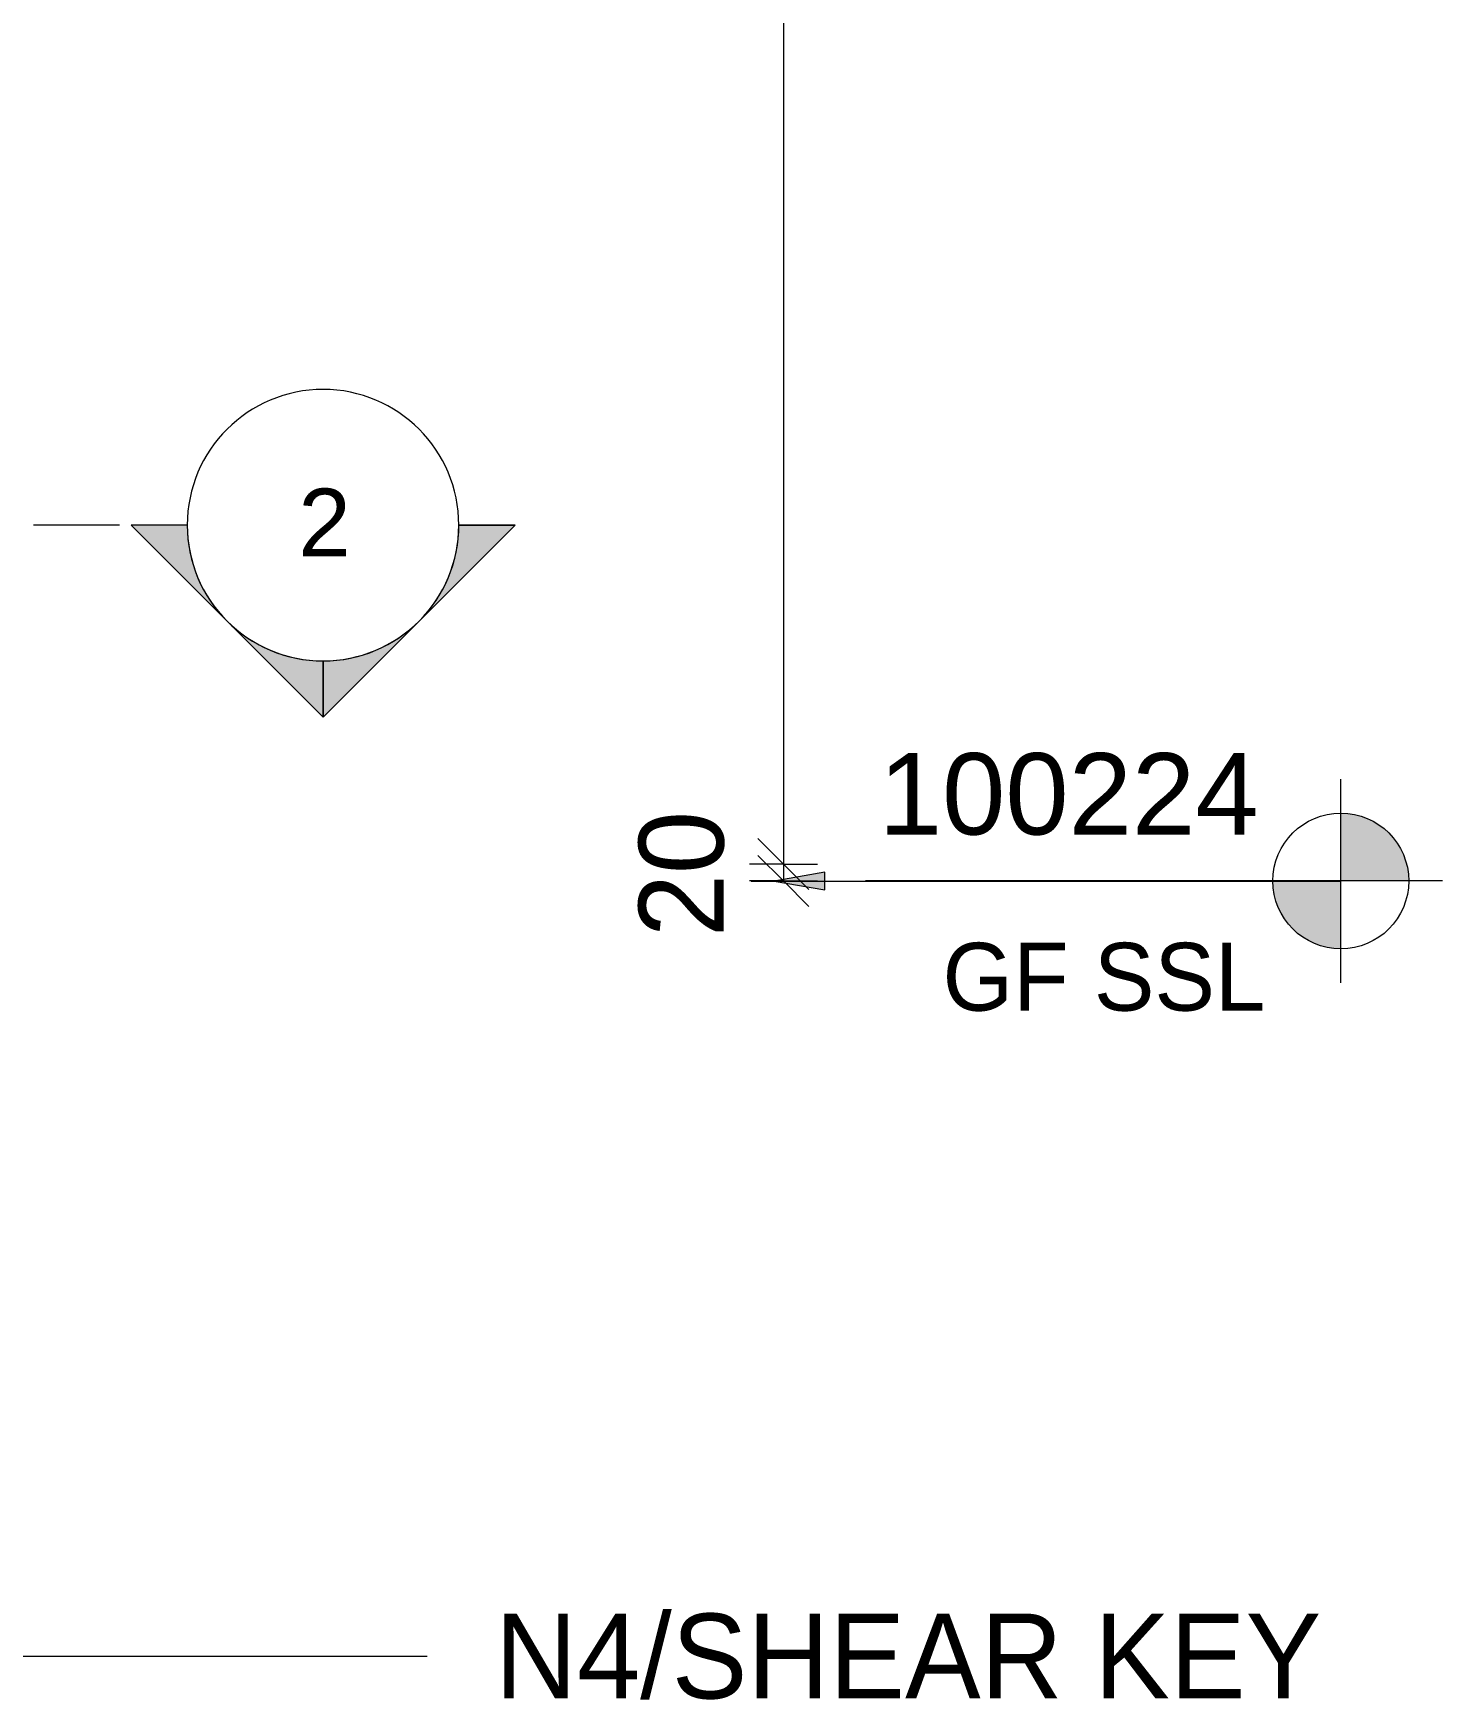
# Model space of a CAD drawing. Header units: millimetres. Extents: x 9075 to 20990, y 2235 to 9546.
# Drawn here: x 14669 to 16330, y 2235 to 4199 of the extents above; entities that cross this region are included whole.
import ezdxf

# ---------------------------------------------------------------- set-up
doc = ezdxf.new("R2010")
doc.units = ezdxf.units.MM
for name, color, linetype, lineweight in [('A-ANNO-DIMS', 211, 'Continuous', 9), ('A-ANNO-DIMS-40', 211, 'Continuous', 9), ('A-DETL-MBND', 5, 'Continuous', 18), ('G-ANNO-DIMS', 111, 'Continuous', 9), ('G-ANNO-SYMB', 111, 'Continuous', 9), ('G-ANNO-TEXT', 231, 'Continuous', 9)]:
    doc.layers.add(name, color=color, linetype=linetype, lineweight=lineweight)
doc.styles.add('Arial', font='arial.ttf', dxfattribs={"height": 80})
doc.styles.add('Arial_1', font='arial.ttf', dxfattribs={"height": 96})
doc.styles.add('Nirmala UI Semilight', font='NirmalaS.ttf', dxfattribs={"height": 100})
doc.styles.add('Nirmala UI Semilight_1', font='NirmalaS.ttf', dxfattribs={"height": 80})
doc.dimstyles.new('Diagonal_-_2_5mm_NI_UI', dxfattribs={"dimscale": 304.8, "dimtxt": 104.736395, "dimasz": 0.19685, "dimexe": 0.131234, "dimexo": 0.0625, "dimgap": 0.131234, "dimtad": 1, "dimdec": 4, "dimzin": 0, "dimdsep": 46, "dimtxsty": 'Nirmala UI Semilight', "dimblk1": 'OBLIQUE', "dimblk2": 'OBLIQUE', "dimsah": 1, "dimcen": 0.09, "dimazin": 0, "dimtfac": 1, "dimtdec": 4, "dimtix": 1, "dimtmove": 0, "dimatfit": 3, "dimfxl": 0.131234, "dimfxlon": 1, "dimtvp": 1, "dimtolj": 1, "dimtzin": 0, "dimarcsym": 2})

# ---------------------------------------------------------------- blocks, each defined once
blk = doc.blocks.new('Detail View - M_Section Head - Filled SHOP DWG-600895-Elevation Front')
at = {"layer": 'G-ANNO-SYMB'}
h = blk.add_hatch(color=256, dxfattribs=at)
edge = h.paths.add_edge_path()
edge.add_line((14791, 6499.2), (14857.2, 6499.2))
edge.add_arc((15017.2, 6499.2), 160, 180, 225)
edge.add_line((14904.1, 6386.1), (14791, 6499.2))
h = blk.add_hatch(color=256, dxfattribs=at)
edge = h.paths.add_edge_path()
edge.add_line((15243.5, 6499.2), (15130.4, 6386.1))
edge.add_arc((15017.2, 6499.2), 160, 315, 360)
edge.add_line((15177.2, 6499.2), (15243.5, 6499.2))
h = blk.add_hatch(color=256, dxfattribs=at)
edge = h.paths.add_edge_path()
edge.add_line((15017.2, 6272.9), (14904.1, 6386.1))
edge.add_arc((15017.2, 6499.2), 160, 225, 270)
edge.add_line((15017.2, 6339.2), (15017.2, 6272.9))
h = blk.add_hatch(color=256, dxfattribs=at)
edge = h.paths.add_edge_path()
edge.add_line((15017.2, 6272.9), (15017.2, 6339.2))
edge.add_arc((15017.2, 6499.2), 160, 270, 315)
edge.add_line((15130.4, 6386.1), (15017.2, 6272.9))
for p, q in [((15017.2, 6272.9), (14791, 6499.2)), ((14857.2, 6499.2), (14791, 6499.2)), ((14791, 6499.2), (14904.1, 6386.1)), ((14857.2, 6499.2), (14791, 6499.2)), ((15017.2, 6272.9), (15243.5, 6499.2)), ((15130.4, 6386.1), (15243.5, 6499.2)), ((15177.2, 6499.2), (15243.5, 6499.2)), ((15243.5, 6499.2), (15177.2, 6499.2)), ((14904.1, 6386.1), (15017.2, 6272.9)), ((15017.2, 6272.9), (15130.4, 6386.1)), ((15017.2, 6339.2), (15017.2, 6272.9)), ((15017.2, 6272.9), (15017.2, 6339.2))]:
    blk.add_line(p, q, dxfattribs=at)
for start, end in [(360, 180), (180, 360), (180, 225), (315, 0), (225, 270), (270, 315)]:
    blk.add_arc((15017.2, 6499.2), 160, start, end, dxfattribs=at)
blk = doc.blocks.new('DIMBLOCK26-Elevation Front')
at = {"layer": 'A-ANNO-DIMS-40'}
for p, q in [((15553.3, 6199.7), (15523.3, 6229.7)), ((15553.3, 6199.7), (15513.3, 6199.7)), ((15553.3, 6199.7), (15553.3, 3219.8)), ((15553.3, 6199.7), (15583.3, 6169.7)), ((15553.3, 6199.7), (15593.3, 6199.7)), ((15553.3, 3219.8), (15523.3, 3249.8)), ((15553.3, 3219.8), (15513.3, 3219.8)), ((15553.3, 3219.8), (15583.3, 3189.8)), ((15553.3, 3219.8), (15593.3, 3219.8))]:
    blk.add_line(p, q, dxfattribs=at)
at = {"layer": 'A-ANNO-DIMS-40', "color": 0, "insert": (15382.8, 4557.4), "char_height": 100, "width": 365.625, "attachment_point": 1, "rotation": 90, "line_spacing_factor": 1.142579, "style": 'Nirmala UI Semilight'}
blk.add_mtext('2980', dxfattribs=at)
blk = doc.blocks.new('_Oblique')
at = {"color": 0, "linetype": 'ByBlock', "lineweight": -2}
blk.add_line((-0.5, -0.5), (0.5, 0.5), dxfattribs=at)
blk = doc.blocks.new('DIMBLOCK27-Elevation Front')
at = {"layer": 'A-ANNO-DIMS-40'}
for p, q in [((15553.3, 3219.8), (15523.3, 3249.8)), ((15553.3, 3199.8), (15523.3, 3229.8)), ((15553.3, 3219.8), (15513.3, 3219.8)), ((15553.3, 3219.8), (15553.3, 3199.8)), ((15553.3, 3219.8), (15583.3, 3189.8)), ((15553.3, 3219.8), (15593.3, 3219.8)), ((15553.3, 3199.8), (15513.3, 3199.8)), ((15553.3, 3199.8), (15583.3, 3169.8)), ((15553.3, 3199.8), (15593.3, 3199.8))]:
    blk.add_line(p, q, dxfattribs=at)
at = {"layer": 'A-ANNO-DIMS-40', "color": 0, "insert": (15382.8, 3133.6), "char_height": 100, "width": 182.813, "attachment_point": 1, "rotation": 90, "line_spacing_factor": 1.142579, "style": 'Nirmala UI Semilight'}
blk.add_mtext('20', dxfattribs=at)
blk = doc.blocks.new('Spot Elevations - M_Spot Elevation - Target Filled-10609-Elevation Front')
at = {"layer": 'G-ANNO-DIMS'}
h = blk.add_hatch(color=256, dxfattribs=at)
edge = h.paths.add_edge_path()
edge.add_line((16278.1, 6199.8), (16358.1, 6199.8))
edge.add_arc((16278.1, 6199.8), 80, 0, 90)
edge.add_line((16278.1, 6279.8), (16278.1, 6199.8))
h = blk.add_hatch(color=256, dxfattribs=at)
edge = h.paths.add_edge_path()
edge.add_line((16278.1, 6199.8), (16198.1, 6199.8))
edge.add_arc((16278.1, 6199.8), 80, 180, 270)
edge.add_line((16278.1, 6119.8), (16278.1, 6199.8))
for p, q in [((16278.1, 6079.8), (16278.1, 6319.8)), ((16398.1, 6199.8), (15718.1, 6199.8))]:
    blk.add_line(p, q, dxfattribs=at)
blk.add_circle((16278.1, 6199.8), 80, dxfattribs=at)

msp = doc.modelspace()

# ---------------------------------------------------------------- hatches: boundary and pattern name
at = {"layer": 'G-ANNO-DIMS'}
msp.add_hatch(color=256, dxfattribs=at).paths.add_polyline_path([(15542.28675, 3199.75), (15602.28675, 3189.17038), (15602.28675, 3210.32962)])

# ---------------------------------------------------------------- linework, layer by layer
at = {"layer": 'A-DETL-MBND'}
for q in [(15715.39395, 3199.75), (15595.39395, 3199.75)]:
    msp.add_line((15515.39395, 3199.75), q, dxfattribs=at)
at = {"layer": 'G-ANNO-DIMS'}
for p, q in [((15602.28675, 3210.32962), (15542.28675, 3199.75)), ((15602.28675, 3189.17038), (15602.28675, 3210.32962)), ((15542.28675, 3199.75), (15602.28675, 3189.17038)), ((15542.28675, 3199.75), (15654.55052, 3199.75)), ((15654.55052, 3199.75), (16210.11224, 3199.75))]:
    msp.add_line(p, q, dxfattribs=at)
at = {"layer": 'G-ANNO-SYMB'}
msp.add_line((14770.87607, 3619.20083), (14669.53365, 3619.20083), dxfattribs=at)
at = {"layer": 'G-ANNO-TEXT', "color": 7}
msp.add_line((14594.67213, 2286.16749), (15133.56404, 2286.16749), dxfattribs=at)

# ---------------------------------------------------------------- block references
at = {"layer": 'G-ANNO-DIMS'}
msp.add_blockref('Spot Elevations - M_Spot Elevation - Target Filled-10609-Elevation Front', (-67.98632, -3000), dxfattribs=at)
at = {"layer": 'G-ANNO-SYMB'}
msp.add_blockref('Detail View - M_Section Head - Filled SHOP DWG-600895-Elevation Front', (-6.36468, -2880), dxfattribs=at)

# ---------------------------------------------------------------- texts
at = {"layer": 'G-ANNO-SYMB', "insert": (14981.52289, 3662.26791), "char_height": 80, "width": 76.962, "attachment_point": 1, "style": 'Arial'}
msp.add_mtext('2', dxfattribs=at)
at = {"layer": 'G-ANNO-TEXT', "color": 7, "attachment_point": 1}
for s, insert, char_height, width, style in [('GF SSL', (15740.80464, 3126.90801), 80, 404.0505, 'Nirmala UI Semilight_1'), ('N4/SHEAR KEY', (15213.56404, 2336.16749), 100, 1103.122, 'Nirmala UI Semilight')]:
    msp.add_mtext(s, dxfattribs=dict(at, insert=insert, char_height=char_height, width=width, style=style))

# ---------------------------------------------------------------- dimensions: what is measured, and where the dimension line sits
at = {"layer": 'A-ANNO-DIMS'}
for base, p1, p2, override, picture, middle in [((15553.30466, 3219.75), (15513.30466, 6199.75), (15513.30466, 3219.75), {"dimpost": '<>', "dimfxl": 2980}, 'DIMBLOCK26-Elevation Front', (15461.59615, 4709.75)), ((15553.30466, 3199.75), (15513.30466, 3219.75), (15593.30466, 3199.75), {"dimpost": '<>', "dimfxl": 82.462113}, 'DIMBLOCK27-Elevation Front', (15461.63102, 3209.75))]:
    dim = msp.add_linear_dim(base=base, p1=p1, p2=p2, angle=90, dimstyle='Diagonal_-_2_5mm_NI_UI', override=override, dxfattribs=at)
    dim.commit()
    dim.dimension.update_dxf_attribs({"geometry": picture, "text_midpoint": middle})

# ---------------------------------------------------------------- next in the draw order: texts
at = {"layer": 'G-ANNO-DIMS', "insert": (15665.65852, 3350.51828), "char_height": 96, "width": 535.9465296, "attachment_point": 1, "line_spacing_factor": 0.941778, "style": 'Arial_1', "bg_fill": 3, "box_fill_scale": 0, "bg_fill_color": 256, "bg_fill_true_color": 3254780160, "bg_fill_transparency": 256}
msp.add_mtext('100224', dxfattribs=at)

doc.saveas('drawing.dxf')
